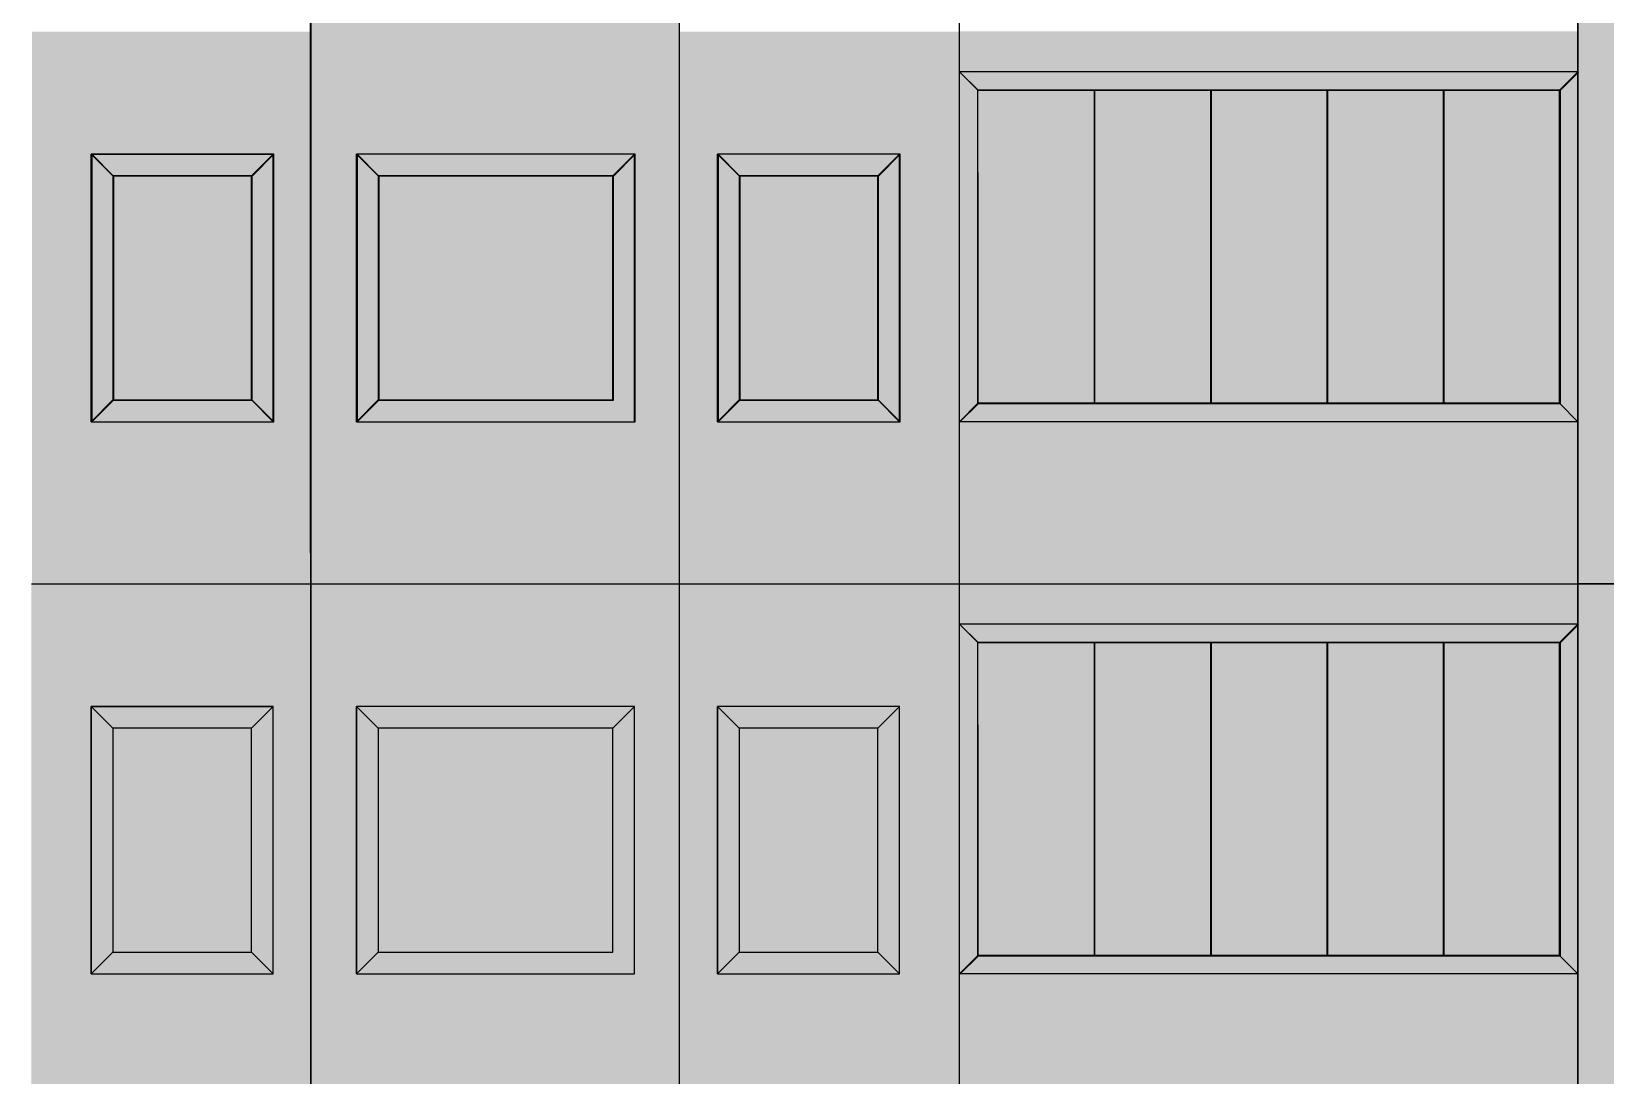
# Model space of a CAD drawing. Header units: millimetres. Extents: x -257254 to 390979, y -202328 to 355504.
# Drawn here: x 47715 to 56265, y 52424 to 58095 of the extents above; entities that cross this region are included whole.
import ezdxf

# ---------------------------------------------------------------- set-up
doc = ezdxf.new("R2010")
doc.units = ezdxf.units.MM
doc.layers.get('0').update_dxf_attribs({"lineweight": 25})
doc.layers.add('заливка', color=7, linetype='Continuous', lineweight=25)
doc.layers.add('разрез', color=40, linetype='Continuous')
doc.layers.add('фасадик', color=7, linetype='Continuous', lineweight=25, true_color=0x51362d)

# ---------------------------------------------------------------- blocks, each defined once
blk = doc.blocks.new('*U210')
for points in [[(0, 0), (988.7, 0), (988.7, 1453.5), (0, 1453.5)], [(118, 118), (870.7, 118), (870.7, 1335.5), (118, 1335.5)]]:
    blk.add_lwpolyline(points, close=True)
blk = doc.blocks.new('*U211')
for points in [[(0, 0), (1510.4, 0), (1510.4, 1453.5), (0, 1453.5)], [(118, 118), (1392.4, 118), (1392.4, 1335.5), (118, 1335.5)]]:
    blk.add_lwpolyline(points, close=True)

msp = doc.modelspace()

# ---------------------------------------------------------------- hatches: boundary and pattern name
h = msp.add_hatch(color=256)
h.dxf.hatch_style = 1
h.set_gradient(color1=(128, 128, 128), color2=(0, 255, 255), name='INVHEMISPHERICAL')
h.paths.add_polyline_path([(53487.01018, 57775.2328), (52855.01018, 57775.2328), (52855.01018, 56075.34196), (53487.01018, 56075.34196)])
h.paths.add_polyline_path([(54119.01018, 57775.2328), (53487.01018, 57775.2328), (53487.01018, 56075.34196), (54119.01018, 56075.34196)])
h.paths.add_polyline_path([(54751.01018, 57775.2328), (54119.01018, 57775.2328), (54119.01018, 56075.34196), (54751.01018, 56075.34196)])
h.paths.add_polyline_path([(55383.01018, 57775.2328), (54751.01018, 57775.2328), (54751.01018, 56075.34196), (55383.01018, 56075.34196)])
h.paths.add_polyline_path([(56015.01018, 57775.2328), (55383.01018, 57775.2328), (55383.01018, 56075.34196), (56015.01018, 56075.34196)])
h = msp.add_hatch(color=256)
h.dxf.hatch_style = 1
h.set_gradient(color1=(128, 128, 128), color2=(0, 255, 255), name='INVHEMISPHERICAL')
h.paths.add_polyline_path([(48910.25195, 57310.85472), (48157.57173, 57310.85472), (48157.57173, 56093.34196), (48910.25195, 56093.34196)])
h.paths.add_polyline_path([(50872.41495, 57310.85473), (49598.01024, 57310.85473), (49598.01024, 56093.34196), (50872.41495, 56093.34196)])
h.paths.add_polyline_path([(52312.34825, 57310.85472), (51559.66803, 57310.85472), (51559.66803, 56093.34196), (52312.34825, 56093.34196)])
h = msp.add_hatch(color=256)
h.dxf.hatch_style = 1
h.set_gradient(color1=(128, 128, 128), color2=(0, 255, 255), name='INVHEMISPHERICAL')
h.paths.add_polyline_path([(48913.81856, 57309.66683), (48161.13834, 57309.66683), (48161.13834, 56092.15406), (48913.81856, 56092.15406)])
h.paths.add_polyline_path([(50875.98156, 57309.66683), (49601.57685, 57309.66683), (49601.57685, 56092.15407), (50875.98156, 56092.15407)])
h.paths.add_polyline_path([(52315.91486, 57309.66683), (51563.23464, 57309.66683), (51563.23464, 56092.15406), (52315.91486, 56092.15406)])
h = msp.add_hatch(color=256)
h.dxf.hatch_style = 1
h.set_gradient(color1=(128, 128, 128), color2=(0, 255, 255), name='INVHEMISPHERICAL')
h.paths.add_polyline_path([(53487.01018, 54775.2328), (52855.01018, 54775.2328), (52855.01018, 53075.34196), (53487.01018, 53075.34196)])
h.paths.add_polyline_path([(54119.01018, 54775.2328), (53487.01018, 54775.2328), (53487.01018, 53075.34196), (54119.01018, 53075.34196)])
h.paths.add_polyline_path([(54751.01018, 54775.2328), (54119.01018, 54775.2328), (54119.01018, 53075.34196), (54751.01018, 53075.34196)])
h.paths.add_polyline_path([(55383.01018, 54775.2328), (54751.01018, 54775.2328), (54751.01018, 53075.34196), (55383.01018, 53075.34196)])
h.paths.add_polyline_path([(56015.01018, 54775.2328), (55383.01018, 54775.2328), (55383.01018, 53075.34196), (56015.01018, 53075.34196)])
h = msp.add_hatch(color=256)
h.dxf.hatch_style = 1
h.set_gradient(color1=(128, 128, 128), color2=(0, 255, 255), name='INVHEMISPHERICAL')
h.paths.add_polyline_path([(48910.25195, 54310.85472), (48157.57173, 54310.85472), (48157.57173, 53093.34196), (48910.25195, 53093.34196)])
h.paths.add_polyline_path([(50872.41495, 54310.85473), (49598.01024, 54310.85473), (49598.01024, 53093.34196), (50872.41495, 53093.34196)])
h.paths.add_polyline_path([(52312.34825, 54310.85472), (51559.66803, 54310.85472), (51559.66803, 53093.34196), (52312.34825, 53093.34196)])
h = msp.add_hatch(color=256)
h.dxf.hatch_style = 1
h.set_gradient(color1=(128, 128, 128), color2=(0, 255, 255), name='INVHEMISPHERICAL')
h.paths.add_polyline_path([(48910.25195, 54310.85472), (48157.57173, 54310.85472), (48157.57173, 53093.34196), (48910.25195, 53093.34196)])
h.paths.add_polyline_path([(50872.41495, 54310.85473), (49598.01024, 54310.85473), (49598.01024, 53093.34196), (50872.41495, 53093.34196)])
h.paths.add_polyline_path([(52312.34825, 54310.85472), (51559.66803, 54310.85472), (51559.66803, 53093.34196), (52312.34825, 53093.34196)])
at = {"layer": 'заливка', "true_color": 0xf7f0b5}
h = msp.add_hatch(color=254, dxfattribs=at)
h.dxf.hatch_style = 1
h.paths.add_polyline_path([(51235.01018, 64095.34196), (49235.01018, 64095.34196), (49235.01018, 61095.34196), (51235.01018, 61095.34196)])
h.paths.add_polyline_path([(49598.01024, 62093.34196), (49598.01024, 63310.85473), (49480.01024, 63428.85471), (49480.01024, 61975.34197)], flags=16)
h.paths.add_polyline_path([(51235.01018, 61095.34196), (49235.01018, 61095.34196), (49235.01018, 58095.34196), (51235.01018, 58095.34196)])
h.paths.add_polyline_path([(49598.01024, 59093.34196), (49598.01024, 60310.85473), (49480.01024, 60428.85471), (49480.01024, 58975.34197)], flags=16)
h.paths.add_polyline_path([(51235.01018, 58095.34196), (49235.01018, 58095.34196), (49235.01018, 55095.34196), (51235.01018, 55095.34196)])
h.paths.add_polyline_path([(50994.76057, 57428.85473), (50993.98156, 57428.07304), (50993.98156, 55974.15407), (49478.82234, 55974.15407), (49480.01023, 55975.34196), (49480.01023, 57431.23344), (49482.38895, 57428.85473)], flags=16)
h.paths.add_polyline_path([(50990.01013, 57428.85472), (50990.01013, 55975.34196), (50993.57674, 55974.15407), (50993.57674, 57427.66683)], flags=0)
h.paths.add_polyline_path([(50872.41495, 57310.85473), (50875.98156, 57314.43362), (50875.98156, 56092.15407), (49601.57685, 56092.15407), (49483.57685, 55974.15407), (49483.57685, 57425.28811), (49598.01024, 57310.85473)], flags=0)
h.paths.add_polyline_path([(50875.98156, 57309.66683), (50872.41495, 57309.66683), (50872.41495, 56093.34196), (50875.98156, 56092.15407)], flags=0)
h.paths.add_polyline_path([(49598.01024, 57310.85473), (49598.01024, 56093.34196), (49601.57685, 56092.15407), (49601.57685, 57309.66683)], flags=0)
h = msp.add_hatch(color=254, dxfattribs=at)
h.dxf.hatch_style = 1
h.paths.add_polyline_path([(62355.01018, 43095.34196), (56115.01018, 43095.34196), (56115.01018, 40095.34196), (62355.01018, 40095.34196)])
h.paths.add_polyline_path([(58282.92745, 41013.34196), (58282.92745, 42390.85472), (58244.92745, 42428.85472), (58244.92745, 40975.34196)], flags=0)
h.paths.add_polyline_path([(58244.92745, 42428.85472), (60355.46193, 42428.85472), (60355.46193, 40975.34196), (58244.92745, 40975.34196)], flags=16)
h.paths.add_polyline_path([(59475.46982, 41013.34196), (59482.92745, 41005.11766), (59482.92745, 41013.34196)], flags=16)
h.paths.add_polyline_path([(58362.92745, 42310.85472), (59402.92745, 42310.85472), (59509.92745, 42428.85472), (59535.69016, 42390.85472), (60317.46193, 42390.85472), (60317.46193, 41013.34196), (60355.46194, 40975.34196), (59509.92745, 40975.34196), (59509.92745, 42428.85472), (59402.92745, 42310.85472), (59402.92745, 41093.34196), (58362.92745, 41093.34196)], flags=16)
h.paths.add_polyline_path([(58362.92745, 42310.85472), (59402.92745, 42310.85472), (59402.92745, 41093.34196), (58362.92745, 41093.34196)], flags=0)
h.paths.add_polyline_path([(59509.92745, 40975.34196), (59535.69016, 41013.34196), (59509.92745, 41013.34196), (59509.92745, 42390.85472), (60317.46193, 42390.85472), (60317.46193, 41013.34196), (60355.46194, 40975.34196)], flags=16)
h.paths.add_polyline_path([(59589.92745, 42310.85472), (60237.46193, 42310.85472), (60237.46193, 41093.34196), (59589.92745, 41093.34196)], flags=0)
h.paths.add_polyline_path([(62355.01018, 46095.34196), (56115.01018, 46095.34196), (56115.01018, 43095.34196), (62355.01018, 43095.34196)])
h.paths.add_polyline_path([(60317.46193, 45390.85472), (60317.46193, 44013.34196), (60355.46193, 43975.34196), (60355.46193, 43975.34196), (60355.46193, 45428.85472)], flags=0)
h.paths.add_polyline_path([(58282.92745, 44013.34196), (58282.92745, 45390.85472), (58244.92745, 45428.85472), (58244.92745, 43975.34196)], flags=16)
h.paths.add_polyline_path([(59475.46982, 44013.34196), (59482.92745, 44005.11766), (59482.92745, 44013.34196)], flags=16)
h.paths.add_polyline_path([(59402.92745, 45310.85472), (59509.92745, 45428.85472), (59535.69016, 45390.85472), (60317.46193, 45390.85472), (60317.46193, 44013.34196), (60355.46194, 43975.34196), (58244.92746, 43975.34196), (58244.92746, 43975.34196), (59509.92745, 43975.34196), (59509.92745, 45428.85472), (59402.92745, 45310.85472), (59402.92745, 44093.34196), (59402.92745, 44093.34196), (58362.92745, 44093.34196), (58362.92745, 44093.34196), (58362.92745, 45310.85472)], flags=16)
h.paths.add_polyline_path([(58362.92745, 45310.85472), (59402.92745, 45310.85472), (59402.92745, 44093.34196), (58362.92745, 44093.34196)], flags=0)
h.paths.add_polyline_path([(59589.92745, 45310.85472), (60237.46193, 45310.85472), (60237.46193, 45310.85472), (60237.46193, 44093.34196), (60237.46193, 44093.34196), (59589.92745, 44093.34196), (59589.92745, 44093.34196)], flags=0)
h.paths.add_polyline_path([(59589.92745, 44093.34196), (59589.92745, 45310.85472), (60237.46193, 45310.85472), (60237.46193, 44093.34196)], flags=0)
h.paths.add_polyline_path([(62355.01018, 49095.34196), (56115.01018, 49095.34196), (56115.01018, 46095.34196), (62355.01018, 46095.34196)])
h.paths.add_polyline_path([(58282.92745, 47013.34196), (58282.92745, 48390.85472), (58244.92745, 48428.85472), (58244.92745, 46975.34196)], flags=0)
h.paths.add_polyline_path([(58244.92745, 48428.85472), (60355.46193, 48428.85472), (60355.46193, 46975.34196), (58244.92745, 46975.34196)], flags=16)
h.paths.add_polyline_path([(59475.46982, 47013.34196), (59482.92745, 47005.11766), (59482.92745, 47013.34196)], flags=16)
h.paths.add_polyline_path([(58362.92745, 48310.85472), (59402.92745, 48310.85472), (59509.92745, 48428.85472), (59535.69016, 48390.85472), (60317.46193, 48390.85472), (60317.46193, 47013.34196), (60355.46194, 46975.34196), (59509.92745, 46975.34196), (59509.92745, 48428.85472), (59402.92745, 48310.85472), (59402.92745, 47093.34196), (58362.92745, 47093.34196)], flags=16)
h.paths.add_polyline_path([(58362.92745, 48310.85472), (59402.92745, 48310.85472), (59402.92745, 47093.34196), (58362.92745, 47093.34196)], flags=0)
h.paths.add_polyline_path([(59509.92745, 46975.34196), (59535.69016, 47013.34196), (59509.92745, 47013.34196), (59509.92745, 48390.85472), (60317.46193, 48390.85472), (60317.46193, 47013.34196), (60355.46194, 46975.34196)], flags=0)
h.paths.add_polyline_path([(59589.92745, 48310.85472), (60237.46193, 48310.85472), (60237.46193, 47093.34196), (59589.92745, 47093.34196)], flags=0)
h.paths.add_polyline_path([(62355.01018, 52095.34196), (56115.01018, 52095.34196), (56115.01018, 49095.34196), (62355.01018, 49095.34196)])
h.paths.add_polyline_path([(58282.92745, 50013.34196), (58282.92745, 51390.85472), (58244.92745, 51428.85472), (58244.92745, 49975.34196)], flags=0)
h.paths.add_polyline_path([(58244.92745, 51428.85472), (60355.46193, 51428.85472), (60355.46193, 49975.34196), (58244.92745, 49975.34196)], flags=16)
h.paths.add_polyline_path([(59475.46982, 50013.34196), (59482.92745, 50005.11766), (59482.92745, 50013.34196)], flags=16)
h.paths.add_polyline_path([(59509.92745, 49975.34196), (59509.92745, 51428.85472), (59402.92745, 51310.85472), (59402.92745, 50093.34196), (58362.92745, 50093.34196), (58362.92745, 51310.85472), (59402.92745, 51310.85472), (59509.92745, 51428.85472), (59535.69016, 51390.85472), (60317.46193, 51390.85472), (60317.46193, 50013.34196), (60355.46194, 49975.34196)], flags=16)
h.paths.add_polyline_path([(59509.92745, 49975.34196), (59535.69016, 50013.34196), (59509.92745, 50013.34196), (59509.92745, 51390.85472), (60317.46193, 51390.85472), (60317.46193, 50013.34196), (60355.46194, 49975.34196)], flags=0)
h.paths.add_polyline_path([(58362.92745, 51310.85472), (59402.92745, 51310.85472), (59402.92745, 50093.34196), (58362.92745, 50093.34196)], flags=0)
h.paths.add_polyline_path([(59589.92745, 50093.34196), (59589.92745, 51310.85472), (60237.46193, 51310.85472), (60237.46193, 50093.34196)], flags=0)
h.paths.add_polyline_path([(62355.01018, 55095.34196), (56115.01018, 55095.34196), (56115.01018, 52095.34196), (62355.01018, 52095.34196)])
h.paths.add_polyline_path([(58282.92745, 53013.34196), (58282.92745, 54390.85472), (59475.46982, 54390.85472), (59509.92745, 54428.85472), (58244.92745, 54428.85472), (58244.92745, 52975.34196)], flags=16)
h.paths.add_polyline_path([(58244.92745, 54428.85472), (60355.46193, 54428.85472), (60355.46193, 52975.34196), (58244.92745, 52975.34196)], flags=16)
h.paths.add_polyline_path([(59475.46982, 53013.34196), (59482.92745, 53005.11766), (59482.92745, 53013.34196)], flags=16)
h.paths.add_polyline_path([(58362.92745, 54310.85472), (59402.92745, 54310.85472), (59402.92745, 53093.34196), (58362.92745, 53093.34196)], flags=16)
h.paths.add_polyline_path([(59509.92745, 52975.34196), (59509.92745, 54428.85472), (59535.69016, 54390.85472), (60317.46193, 54390.85472), (60317.46193, 53013.34196), (60355.46194, 52975.34196)], flags=16)
h.paths.add_polyline_path([(59509.92745, 52975.34196), (59535.69016, 53013.34196), (59509.92745, 53013.34196), (59509.92745, 54390.85472), (60317.46193, 54390.85472), (60317.46193, 53013.34196), (60355.46194, 52975.34196)], flags=0)
h.paths.add_polyline_path([(59589.92745, 54310.85472), (60237.46193, 54310.85472), (60237.46193, 53093.34196), (59589.92745, 53093.34196)], flags=0)
h.paths.add_polyline_path([(62355.01018, 58095.34196), (56115.01018, 58095.34196), (56115.01018, 55095.34196), (62355.01018, 55095.34196)])
h.paths.add_polyline_path([(58244.92745, 57428.85472), (60355.46193, 57428.85472), (60355.46193, 55975.34196), (58244.92745, 55975.34196)], flags=16)
h.paths.add_polyline_path([(58282.92745, 57390.85472), (59482.92745, 57390.85472), (60317.46193, 57390.85472), (60317.46193, 56013.34196), (59509.92745, 56013.34196), (58282.92745, 56013.34196)], flags=0)
h.paths.add_polyline_path([(58362.92745, 57310.85472), (59402.92745, 57310.85472), (59402.92745, 56093.34196), (58362.92745, 56093.34196)], flags=0)
h.paths.add_polyline_path([(59589.92745, 57310.85472), (60237.46193, 57310.85472), (60237.46193, 56093.34196), (59589.92745, 56093.34196)], flags=0)
h.paths.add_polyline_path([(62355.01018, 61095.34196), (56115.01018, 61095.34196), (56115.01018, 58095.34196), (62355.01018, 58095.34196)])
h.paths.add_polyline_path([(58244.92745, 60428.85472), (60355.46193, 60428.85472), (60355.46193, 58975.34196), (58244.92745, 58975.34196)], flags=16)
h.paths.add_polyline_path([(58282.92745, 60390.85472), (59482.92745, 60390.85472), (60317.46193, 60390.85472), (60317.46193, 59013.34196), (59509.92745, 59013.34196), (58282.92745, 59013.34196)], flags=0)
h.paths.add_polyline_path([(58362.92745, 60310.85472), (59402.92745, 60310.85472), (59402.92745, 59093.34196), (58362.92745, 59093.34196)], flags=0)
h.paths.add_polyline_path([(59589.92745, 60310.85472), (60237.46193, 60310.85472), (60237.46193, 59093.34196), (59589.92745, 59093.34196)], flags=0)
h.paths.add_polyline_path([(62355.01018, 64095.34196), (56115.01018, 64095.34196), (56115.01018, 61095.34196), (62355.01018, 61095.34196)])
h.paths.add_polyline_path([(58244.92745, 63428.85472), (60355.46193, 63428.85472), (60355.46193, 61975.34196), (58244.92745, 61975.34196)], flags=16)
h.paths.add_polyline_path([(58282.92745, 63390.85472), (59482.92745, 63390.85472), (60317.46193, 63390.85472), (60317.46193, 62013.34196), (59509.92745, 62013.34196), (58282.92745, 62013.34196)], flags=0)
h.paths.add_polyline_path([(58362.92745, 63310.85472), (59402.92745, 63310.85472), (59402.92745, 62093.34196), (58362.92745, 62093.34196)], flags=0)
h.paths.add_polyline_path([(59589.92745, 63310.85472), (60237.46193, 63310.85472), (60237.46193, 62093.34196), (59589.92745, 62093.34196)], flags=0)
at = {"layer": 'заливка', "transparency": 33554687}
h = msp.add_hatch(color=256, dxfattribs=at)
h.dxf.hatch_style = 1
h.set_gradient(color1=(82, 71, 46), color2=(247, 240, 181), name='CYLINDER')
h.paths.add_polyline_path([(49238.5768, 55094.15407), (49238.5768, 58094.15407), (47718.57679, 58094.15407), (47718.57679, 55094.15407)])
h.paths.add_polyline_path([(48913.81856, 57309.66683), (49031.81856, 57427.66683), (48913.81856, 57427.66683), (48913.81856, 56092.15406), (49031.81856, 55974.25438), (49031.81856, 56092.15406), (48161.13834, 56092.15406), (48043.13834, 55974.15406), (48161.13834, 55974.15406), (48161.13834, 57309.66683), (48043.13834, 57427.66682), (48043.13834, 57309.66683)], flags=0)
h.paths.add_polyline_path([(48043.13834, 55974.15406), (48043.13834, 57427.66683), (49031.81856, 57427.66683), (49031.81856, 55974.15406)], flags=16)
h.paths.add_polyline_path([(51238.57679, 58094.15407), (51238.57679, 55094.15407), (52758.57679, 55094.15407), (52758.57679, 58094.15407)])
h.paths.add_polyline_path([(52315.91486, 57309.66683), (52433.91486, 57427.66683), (52315.91486, 57427.66683), (52315.91486, 56092.15406), (52433.91486, 55974.25438), (52433.91486, 56092.15406), (51563.23464, 56092.15406), (51445.23464, 55974.15406), (51563.23464, 55974.15406), (51563.23464, 57309.66683), (51445.23464, 57427.66682), (51445.23464, 57309.66683)], flags=0)
h.paths.add_polyline_path([(51445.23464, 55974.15406), (51445.23464, 57427.66683), (52433.91486, 57427.66683), (52433.91486, 55974.15406)], flags=16)
at = {"layer": 'заливка', "true_color": 0x52472e}
h = msp.add_hatch(color=49, dxfattribs=at)
h.dxf.hatch_style = 1
h.set_gradient(color2=(111, 96, 62), name='CYLINDER')
h.paths.add_polyline_path([(56115.01018, 58095.34196), (52755.01018, 58095.34196), (52755.01018, 57847.73095), (56115.01018, 57847.73095)])
at = {"layer": 'заливка'}
h = msp.add_hatch(color=256, dxfattribs=at)
h.dxf.hatch_style = 1
h.set_gradient(color2=(111, 96, 62), name='CYLINDER')
h.paths.add_polyline_path([(56115.01018, 55095.34196), (56115.01018, 55975.34196), (52755.01018, 55975.34196), (52755.01018, 55095.34196)])
at = {"layer": 'заливка', "transparency": 33554687}
h = msp.add_hatch(color=256, dxfattribs=at)
h.dxf.hatch_style = 1
h.set_gradient(color1=(82, 71, 46), color2=(247, 240, 181), name='CYLINDER')
h.paths.add_polyline_path([(49235.01018, 52095.34196), (49235.01018, 55095.34196), (47715.01018, 55095.34196), (47715.01018, 52095.34196)])
h.paths.add_polyline_path([(48910.25195, 54310.85472), (49028.25195, 54428.85472), (48910.25195, 54428.85472), (48910.25195, 53093.34196), (49028.25195, 52975.44227), (49028.25195, 53093.34196), (48157.57173, 53093.34196), (48039.57173, 52975.34196), (48157.57173, 52975.34196), (48157.57173, 54310.85472), (48039.57173, 54428.85471), (48039.57173, 54310.85472)], flags=0)
h.paths.add_polyline_path([(48039.57173, 52975.34196), (48039.57173, 54428.85472), (49028.25195, 54428.85472), (49028.25195, 52975.34196)], flags=16)
h.paths.add_polyline_path([(51235.01018, 55095.34196), (51235.01018, 52095.34196), (52755.01018, 52095.34196), (52755.01018, 55095.34196)])
h.paths.add_polyline_path([(52312.34825, 54310.85472), (52430.34825, 54428.85472), (52312.34825, 54428.85472), (52312.34825, 53093.34196), (52430.34825, 52975.44227), (52430.34825, 53093.34196), (51559.66803, 53093.34196), (51441.66803, 52975.34196), (51559.66803, 52975.34196), (51559.66803, 54310.85472), (51441.66803, 54428.85471), (51441.66803, 54310.85472)], flags=0)
h.paths.add_polyline_path([(51441.66803, 52975.34196), (51441.66803, 54428.85472), (52430.34825, 54428.85472), (52430.34825, 52975.34196)], flags=16)
at = {"layer": 'заливка', "true_color": 0xf7f0b5}
h = msp.add_hatch(color=254, dxfattribs=at)
h.dxf.hatch_style = 1
h.paths.add_polyline_path([(51235.01018, 55095.34196), (49235.01018, 55095.34196), (49235.01018, 52095.34196), (51235.01018, 52095.34196)])
h.paths.add_polyline_path([(49598.01024, 53093.34196), (49598.01024, 54310.85473), (49480.01024, 54428.85471), (49480.01024, 52975.34197)], flags=16)
h.paths.add_polyline_path([(51235.01018, 52095.34196), (49235.01018, 52095.34196), (49235.01018, 49095.34196), (51235.01018, 49095.34196)])
h.paths.add_polyline_path([(49598.01024, 50093.34196), (49598.01024, 51310.85473), (49480.01024, 51428.85471), (49480.01024, 49975.34197)], flags=16)
h.paths.add_polyline_path([(51235.01018, 49095.34196), (49235.01018, 49095.34196), (49235.01018, 46095.34196), (51235.01018, 46095.34196)])
h.paths.add_polyline_path([(49598.01024, 47093.34196), (49598.01024, 48310.85473), (49480.01024, 48428.85471), (49480.01024, 46975.34197)], flags=16)
h.paths.add_polyline_path([(51235.01018, 46095.34196), (49235.01018, 46095.34196), (49235.01018, 43095.34196), (51235.01018, 43095.34196)])
h.paths.add_polyline_path([(49598.01024, 44093.34196), (49598.01024, 45310.85473), (49480.01024, 45428.85471), (49480.01024, 43975.34197)], flags=16)
at = {"layer": 'заливка', "true_color": 0x52472e}
h = msp.add_hatch(color=49, dxfattribs=at)
h.dxf.hatch_style = 1
h.set_gradient(color2=(111, 96, 62), name='CYLINDER')
h.paths.add_polyline_path([(56115.01018, 55095.34196), (52755.01018, 55095.34196), (52755.01018, 54847.73095), (56115.01018, 54847.73095)])
at = {"layer": 'заливка'}
h = msp.add_hatch(color=256, dxfattribs=at)
h.dxf.hatch_style = 1
h.set_gradient(color2=(111, 96, 62), name='CYLINDER')
h.paths.add_polyline_path([(56115.01018, 52095.34196), (56115.01018, 52975.34196), (52755.01018, 52975.34196), (52755.01018, 52095.34196)])
at = {"layer": 'фасадик', "true_color": 0xcda56a}
h = msp.add_hatch(color=33, dxfattribs=at)
h.dxf.hatch_style = 1
h.paths.add_polyline_path([(56118.57679, 57874.04491), (52758.57679, 57874.04491), (52858.57679, 57774.04491), (56018.57679, 57774.04491)])
h.paths.add_polyline_path([(52858.57679, 57774.04491), (52758.57679, 57874.04491), (52758.57679, 55974.15407), (52858.57679, 56074.15407), (52858.57679, 57327.66683)])
h.paths.add_polyline_path([(56018.57679, 56074.15407), (52858.57679, 56074.15407), (52758.57679, 55974.15407), (56118.57679, 55974.15407)])
h.paths.add_polyline_path([(56118.57679, 57427.66683), (56118.57679, 57874.04491), (56018.57679, 57774.04491), (56018.57679, 56074.15407), (56118.57679, 55974.15407)])
at = {"layer": 'фасадик'}
h = msp.add_hatch(color=256, dxfattribs=at)
h.dxf.hatch_style = 1
h.paths.add_polyline_path([(49028.25195, 57428.85472), (48039.57173, 57428.85472), (48039.57173, 55975.34196), (49028.25195, 55975.34196)])
h.paths.add_polyline_path([(48157.57173, 57310.85472), (48910.25195, 57310.85472), (48910.25195, 56093.34196), (48157.57173, 56093.34196)], flags=16)
h.paths.add_polyline_path([(50990.01013, 57428.85473), (49480.01024, 57428.85473), (49480.01024, 55975.34196), (50990.01013, 55975.34196)])
h.paths.add_polyline_path([(49598.01024, 57310.85473), (50872.41495, 57310.85473), (50872.41495, 56093.34196), (49598.01024, 56093.34196)], flags=16)
h.paths.add_polyline_path([(52430.34825, 57428.85472), (51441.66803, 57428.85472), (51441.66803, 55975.34196), (52430.34825, 55975.34196)])
h.paths.add_polyline_path([(51559.66803, 57310.85472), (52312.34825, 57310.85472), (52312.34825, 56093.34196), (51559.66803, 56093.34196)], flags=16)
h = msp.add_hatch(color=256, dxfattribs=at)
h.dxf.hatch_style = 1
h.paths.add_polyline_path([(49028.25195, 57428.85471), (48039.57173, 57428.85471), (48039.57173, 55975.34195), (49028.25195, 55975.34195)])
h.paths.add_polyline_path([(48157.57173, 57310.85471), (48910.25195, 57310.85471), (48910.25195, 56093.34195), (48157.57173, 56093.34195)], flags=16)
h.paths.add_polyline_path([(50990.01013, 57428.85472), (49480.01024, 57428.85472), (49480.01024, 55975.34195), (50990.01013, 55975.34195)])
h.paths.add_polyline_path([(49598.01024, 57310.85472), (50872.41495, 57310.85472), (50872.41495, 56093.34195), (49598.01024, 56093.34195)], flags=16)
h.paths.add_polyline_path([(52430.34825, 57428.85471), (51441.66803, 57428.85471), (51441.66803, 55975.34195), (52430.34825, 55975.34195)])
h.paths.add_polyline_path([(51559.66803, 57310.85471), (52312.34825, 57310.85471), (52312.34825, 56093.34195), (51559.66803, 56093.34195)], flags=16)
h = msp.add_hatch(color=256, dxfattribs=at)
h.dxf.hatch_style = 1
h.paths.add_polyline_path([(49031.81856, 57427.66682), (48043.13834, 57427.66682), (48043.13834, 55974.15406), (49031.81856, 55974.15406)])
h.paths.add_polyline_path([(48161.13834, 57309.66682), (48913.81856, 57309.66682), (48913.81856, 56092.15406), (48161.13834, 56092.15406)], flags=16)
h.paths.add_polyline_path([(50993.57674, 57427.66682), (49483.57685, 57427.66682), (49483.57685, 55974.15406), (50993.57674, 55974.15406)])
h.paths.add_polyline_path([(49601.57685, 57309.66682), (50875.98156, 57309.66682), (50875.98156, 56092.15406), (49601.57685, 56092.15406)], flags=16)
h.paths.add_polyline_path([(52433.91486, 57427.66682), (51445.23464, 57427.66682), (51445.23464, 55974.15406), (52433.91486, 55974.15406)])
h.paths.add_polyline_path([(51563.23464, 57309.66682), (52315.91486, 57309.66682), (52315.91486, 56092.15406), (51563.23464, 56092.15406)], flags=16)
h = msp.add_hatch(color=256, dxfattribs=at)
h.dxf.hatch_style = 1
h.paths.add_polyline_path([(49031.81856, 57427.66682), (48043.13834, 57427.66682), (48043.13834, 55974.15406), (49031.81856, 55974.15406)])
h.paths.add_polyline_path([(48161.13834, 57309.66682), (48913.81856, 57309.66682), (48913.81856, 56092.15406), (48161.13834, 56092.15406)], flags=16)
h.paths.add_polyline_path([(50993.57674, 57427.66682), (49483.57685, 57427.66682), (49483.57685, 55974.15406), (50993.57674, 55974.15406)])
h.paths.add_polyline_path([(49601.57685, 57309.66682), (50875.98156, 57309.66682), (50875.98156, 56092.15406), (49601.57685, 56092.15406)], flags=16)
h.paths.add_polyline_path([(52433.91486, 57427.66682), (51445.23464, 57427.66682), (51445.23464, 55974.15406), (52433.91486, 55974.15406)])
h.paths.add_polyline_path([(51563.23464, 57309.66682), (52315.91486, 57309.66682), (52315.91486, 56092.15406), (51563.23464, 56092.15406)], flags=16)
at = {"layer": 'фасадик', "true_color": 0xcda56a}
h = msp.add_hatch(color=33, dxfattribs=at)
h.dxf.hatch_style = 1
h.paths.add_polyline_path([(56118.57679, 54874.04491), (52758.57679, 54874.04491), (52858.57679, 54774.04491), (56018.57679, 54774.04491)])
h.paths.add_polyline_path([(52858.57679, 54774.04491), (52758.57679, 54874.04491), (52758.57679, 52974.15407), (52858.57679, 53074.15407), (52858.57679, 54327.66683)])
h.paths.add_polyline_path([(56018.57679, 53074.15407), (52858.57679, 53074.15407), (52758.57679, 52974.15407), (56118.57679, 52974.15407)])
h.paths.add_polyline_path([(56118.57679, 54427.66683), (56118.57679, 54874.04491), (56018.57679, 54774.04491), (56018.57679, 53074.15407), (56118.57679, 52974.15407)])
at = {"layer": 'фасадик'}
h = msp.add_hatch(color=256, dxfattribs=at)
h.dxf.hatch_style = 1
h.paths.add_polyline_path([(49028.15155, 54428.85471), (48039.47133, 54428.85471), (48039.47133, 52975.34195), (49028.15155, 52975.34195)])
h.paths.add_polyline_path([(48157.47133, 54310.85471), (48910.15155, 54310.85471), (48910.15155, 53093.34195), (48157.47133, 53093.34195)], flags=16)
h.paths.add_polyline_path([(50989.90973, 54428.85472), (49479.90985, 54428.85472), (49479.90985, 52975.34195), (50989.90973, 52975.34195)])
h.paths.add_polyline_path([(49597.90985, 54310.85472), (50872.31455, 54310.85472), (50872.31455, 53093.34195), (49597.90985, 53093.34195)], flags=16)
h.paths.add_polyline_path([(52430.24785, 54428.85471), (51441.56763, 54428.85471), (51441.56763, 52975.34195), (52430.24785, 52975.34195)])
h.paths.add_polyline_path([(51559.56763, 54310.85471), (52312.24785, 54310.85471), (52312.24785, 53093.34195), (51559.56763, 53093.34195)], flags=16)
h = msp.add_hatch(color=256, dxfattribs=at)
h.dxf.hatch_style = 1
h.paths.add_polyline_path([(49028.25195, 54428.85471), (48039.57173, 54428.85471), (48039.57173, 52975.34195), (49028.25195, 52975.34195)])
h.paths.add_polyline_path([(48157.57173, 54310.85471), (48910.25195, 54310.85471), (48910.25195, 53093.34195), (48157.57173, 53093.34195)], flags=16)
h.paths.add_polyline_path([(50990.01013, 54428.85472), (49480.01024, 54428.85472), (49480.01024, 52975.34195), (50990.01013, 52975.34195)])
h.paths.add_polyline_path([(49598.01024, 54310.85472), (50872.41495, 54310.85472), (50872.41495, 53093.34195), (49598.01024, 53093.34195)], flags=16)
h.paths.add_polyline_path([(52430.34825, 54428.85471), (51441.66803, 54428.85471), (51441.66803, 52975.34195), (52430.34825, 52975.34195)])
h.paths.add_polyline_path([(51559.66803, 54310.85471), (52312.34825, 54310.85471), (52312.34825, 53093.34195), (51559.66803, 53093.34195)], flags=16)
h = msp.add_hatch(color=256, dxfattribs=at)
h.dxf.hatch_style = 1
h.paths.add_polyline_path([(49028.25195, 54428.85471), (48039.57173, 54428.85471), (48039.57173, 52975.34195), (49028.25195, 52975.34195)])
h.paths.add_polyline_path([(48157.57173, 54310.85471), (48910.25195, 54310.85471), (48910.25195, 53093.34195), (48157.57173, 53093.34195)], flags=16)
h.paths.add_polyline_path([(50990.01013, 54428.85472), (49480.01024, 54428.85472), (49480.01024, 52975.34195), (50990.01013, 52975.34195)])
h.paths.add_polyline_path([(49598.01024, 54310.85472), (50872.41495, 54310.85472), (50872.41495, 53093.34195), (49598.01024, 53093.34195)], flags=16)
h.paths.add_polyline_path([(52430.34825, 54428.85471), (51441.66803, 54428.85471), (51441.66803, 52975.34195), (52430.34825, 52975.34195)])
h.paths.add_polyline_path([(51559.66803, 54310.85471), (52312.34825, 54310.85471), (52312.34825, 53093.34195), (51559.66803, 53093.34195)], flags=16)
h = msp.add_hatch(color=256, dxfattribs=at)
h.dxf.hatch_style = 1
h.paths.add_polyline_path([(49028.25195, 54428.85471), (48039.57173, 54428.85471), (48039.57173, 52975.34195), (49028.25195, 52975.34195)])
h.paths.add_polyline_path([(48157.57173, 54310.85471), (48910.25195, 54310.85471), (48910.25195, 53093.34195), (48157.57173, 53093.34195)], flags=16)
h.paths.add_polyline_path([(50990.01013, 54428.85472), (49480.01024, 54428.85472), (49480.01024, 52975.34195), (50990.01013, 52975.34195)])
h.paths.add_polyline_path([(49598.01024, 54310.85472), (50872.41495, 54310.85472), (50872.41495, 53093.34195), (49598.01024, 53093.34195)], flags=16)
h.paths.add_polyline_path([(52430.34825, 54428.85471), (51441.66803, 54428.85471), (51441.66803, 52975.34195), (52430.34825, 52975.34195)])
h.paths.add_polyline_path([(51559.66803, 54310.85471), (52312.34825, 54310.85471), (52312.34825, 53093.34195), (51559.66803, 53093.34195)], flags=16)

# ---------------------------------------------------------------- linework, layer by layer
at = {"layer": 'разрез'}
for p, q in [((56015.01018, 57775.2328), (56115.01018, 57875.2328)), ((52855.01018, 56075.34196), (52755.01018, 55975.34196)), ((56015.01018, 56075.34196), (56115.01018, 55975.34196)), ((56015.01018, 54775.2328), (56115.01018, 54875.2328)), ((52855.01018, 53075.34196), (52755.01018, 52975.34196)), ((56015.01018, 53075.34196), (56115.01018, 52975.34196))]:
    msp.add_line(p, q, dxfattribs=at)
at = {"layer": 'фасадик'}
for p, q in [((49235.01018, 35975.34196), (49229.46357, 67202.93321)), ((51235.01018, 35975.34196), (51235.01018, 67202.93321)), ((52755.01018, 35975.34196), (52755.01018, 67202.93321)), ((56115.01018, 35975.34196), (56115.01018, 67202.93321)), ((56115.01018, 67202.93321), (56115.01018, 35975.34196)), ((49235.01018, 35975.34196), (49235.01018, 64095.34196)), ((51235.01018, 35975.34196), (51235.01018, 64095.34196)), ((56115.01018, 57875.2328), (52755.01018, 57875.2328)), ((52858.57679, 57774.04491), (52758.57679, 57874.04491)), ((56018.57679, 57774.04491), (56118.57679, 57874.04491)), ((56015.01018, 57775.2328), (52855.01018, 57775.2328)), ((52855.01018, 56075.34196), (52855.01018, 57775.2328)), ((52855.01018, 56075.34196), (52855.01018, 57775.2328)), ((53487.01018, 57775.2328), (53487.01018, 56075.34196)), ((53490.57679, 56074.15407), (53490.57679, 57774.04491)), ((54119.01018, 57775.2328), (54119.01018, 56075.34196)), ((54122.57679, 57774.04491), (54122.57679, 56074.15407)), ((54751.01018, 57775.2328), (54751.01018, 56075.34196)), ((54754.57679, 57774.04491), (54754.57679, 56074.15407)), ((55383.01018, 57775.2328), (55383.01018, 56075.34196)), ((55386.57679, 57774.04491), (55386.57679, 56074.15407)), ((56015.01018, 56075.34196), (56015.01018, 57775.2328)), ((56018.57679, 57774.04491), (56018.57679, 56074.15407)), ((48039.57172, 55975.34196), (48039.57172, 57428.85472)), ((48039.57172, 57428.85472), (48157.57173, 57310.85472)), ((48039.57173, 55975.34196), (48039.57172, 57428.85472)), ((48039.57172, 57428.85472), (49028.25195, 57428.75441)), ((48043.13833, 55974.15407), (48043.13833, 57427.66683)), ((48043.13833, 57427.66683), (48161.13834, 57309.66683)), ((48043.13834, 55974.15406), (48043.13833, 57427.66683)), ((48043.13833, 57427.66683), (49031.81856, 57427.56652)), ((48910.25195, 57310.85472), (49028.35234, 57428.85472)), ((48913.81856, 57309.66683), (49031.91896, 57427.66683)), ((49028.35234, 55975.34196), (49028.35234, 57428.85472)), ((49031.91896, 55974.15407), (49031.91896, 57427.66683)), ((49480.01023, 55975.34196), (49480.01023, 57428.85472)), ((49480.01023, 57428.85472), (49598.01024, 57310.85473)), ((49483.57685, 55974.15407), (49483.57685, 57427.66683)), ((49483.57685, 57427.66683), (49601.57685, 57309.66683)), ((50872.41495, 57310.85473), (50990.01013, 57428.85472)), ((50875.98156, 57309.66683), (50993.57674, 57427.66683)), ((50990.01013, 55975.34196), (50990.01013, 57428.85472)), ((50993.57674, 55974.15407), (50993.57674, 57427.66683)), ((51441.66802, 55975.34196), (51441.66802, 57428.85472)), ((51441.66802, 55975.34196), (51441.66802, 57428.85472)), ((51441.66803, 57428.85472), (51559.66803, 57310.85472)), ((51445.23463, 55974.15407), (51445.23463, 57427.66683)), ((51445.23463, 55974.15407), (51445.23463, 57427.66683)), ((51445.23464, 57427.66683), (51563.23464, 57309.66683)), ((52312.34825, 57310.85472), (52430.34825, 57428.85472)), ((52315.91486, 57309.66683), (52433.91486, 57427.66683)), ((52430.44864, 55975.34196), (52430.44864, 57428.85472)), ((52430.44864, 55975.34196), (52430.44864, 57428.85472)), ((52434.01526, 55974.15407), (52434.01526, 57427.66683)), ((52434.01526, 55974.15407), (52434.01526, 57427.66683)), ((50872.41495, 57310.85473), (49598.01024, 57310.85473)), ((49598.01024, 57310.85473), (49598.01024, 56093.34196)), ((50875.98156, 57309.66683), (49601.57685, 57309.66683)), ((49601.57685, 57309.66683), (49601.57685, 56092.15407)), ((50872.41495, 56093.34196), (50872.41495, 57310.85473)), ((50875.98156, 56092.15407), (50875.98156, 57309.66683)), ((52855.01018, 57328.85472), (52855.01018, 56075.34196)), ((48157.57173, 56093.34196), (48039.57173, 55975.34196)), ((48161.13834, 56092.15406), (48043.13834, 55974.15406)), ((49028.25195, 55975.34196), (48910.25195, 56093.34196)), ((49031.81856, 55974.15406), (48913.81856, 56092.15406)), ((49480.01023, 55975.34196), (49598.01024, 56093.34196)), ((49483.57685, 55974.15407), (49601.57685, 56092.15407)), ((51441.66803, 55975.34196), (51559.66803, 56093.34196)), ((51445.23464, 55974.15406), (51563.23464, 56092.15406)), ((52312.34825, 56093.34196), (52430.44864, 55975.34196)), ((52315.91486, 56092.15406), (52434.01526, 55974.15407)), ((52858.57679, 56074.15407), (52758.57679, 55974.15407)), ((56015.01018, 56075.34196), (52855.01018, 56075.34196)), ((52858.57679, 56074.15407), (56018.57679, 56074.15407)), ((56015.01018, 56075.34196), (56115.01018, 55975.34196)), ((56115.01018, 55975.34196), (52755.01018, 55975.34196)), ((56115.01018, 55975.34196), (52755.01018, 55975.34196)), ((47715.01018, 55095.34196), (62355.01018, 55095.34196)), ((47715.01018, 55095.34196), (52755.01018, 55095.34196)), ((47715.01018, 55095.34196), (52755.01018, 55095.34196)), ((56115.01018, 55095.34196), (62355.01018, 55095.34196)), ((62355.01018, 55095.34196), (56115.01018, 55095.34196)), ((56115.01018, 54875.2328), (52755.01018, 54875.2328)), ((52858.57679, 54774.04491), (52758.57679, 54874.04491)), ((56018.57679, 54774.04491), (56118.57679, 54874.04491)), ((56015.01018, 54775.2328), (52855.01018, 54775.2328)), ((52855.01018, 53075.34196), (52855.01018, 54775.2328)), ((52855.01018, 53075.34196), (52855.01018, 54775.2328)), ((53487.01018, 54775.2328), (53487.01018, 53075.34196)), ((53490.57679, 53074.15407), (53490.57679, 54774.04491)), ((54119.01018, 54775.2328), (54119.01018, 53075.34196)), ((54122.57679, 54774.04491), (54122.57679, 53074.15407)), ((54751.01018, 54775.2328), (54751.01018, 53075.34196)), ((54754.57679, 54774.04491), (54754.57679, 53074.15407)), ((55383.01018, 54775.2328), (55383.01018, 53075.34196)), ((55386.57679, 54774.04491), (55386.57679, 53074.15407)), ((56015.01018, 53075.34196), (56015.01018, 54775.2328)), ((56018.57679, 54774.04491), (56018.57679, 53074.15407)), ((48039.57172, 52975.34196), (48039.57172, 54428.85472)), ((48039.57172, 54428.85472), (48157.57173, 54310.85472)), ((48039.57173, 52975.34196), (48039.57172, 54428.85472)), ((48039.57172, 54428.85472), (49028.25195, 54428.75441)), ((48039.57172, 52975.34196), (48039.57172, 54428.85472)), ((48039.57172, 54428.85472), (48157.57173, 54310.85472)), ((48039.57173, 52975.34196), (48039.57172, 54428.85472)), ((48039.57172, 54428.85472), (49028.25195, 54428.75441)), ((48910.25195, 54310.85472), (49028.35234, 54428.85472)), ((48910.25195, 54310.85472), (49028.35234, 54428.85472)), ((49028.35234, 52975.34196), (49028.35234, 54428.85472)), ((49028.35234, 52975.34196), (49028.35234, 54428.85472)), ((49480.01023, 52975.34196), (49480.01023, 54428.85472)), ((49480.01023, 54428.85472), (49598.01024, 54310.85473)), ((49480.01023, 52975.34196), (49480.01023, 54428.85472)), ((49480.01023, 54428.85472), (49598.01024, 54310.85473)), ((50872.41495, 54310.85473), (50990.01013, 54428.85472)), ((50872.41495, 54310.85473), (50990.01013, 54428.85472)), ((50990.01013, 52975.34196), (50990.01013, 54428.85472)), ((50990.01013, 52975.34196), (50990.01013, 54428.85472)), ((51441.66802, 52975.34196), (51441.66802, 54428.85472)), ((51441.66802, 52975.34196), (51441.66802, 54428.85472)), ((51441.66802, 52975.34196), (51441.66802, 54428.85472)), ((51441.66802, 52975.34196), (51441.66802, 54428.85472)), ((51441.66803, 54428.85472), (51559.66803, 54310.85472)), ((51441.66803, 54428.85472), (51559.66803, 54310.85472)), ((52312.34825, 54310.85472), (52430.34825, 54428.85472)), ((52312.34825, 54310.85472), (52430.34825, 54428.85472)), ((52430.44864, 52975.34196), (52430.44864, 54428.85472)), ((52430.44864, 52975.34196), (52430.44864, 54428.85472)), ((52430.44864, 52975.34196), (52430.44864, 54428.85472)), ((52430.44864, 52975.34196), (52430.44864, 54428.85472)), ((50872.41495, 54310.85473), (49598.01024, 54310.85473)), ((49598.01024, 54310.85473), (49598.01024, 53093.34196)), ((50872.41495, 54310.85473), (49598.01024, 54310.85473)), ((49598.01024, 54310.85473), (49598.01024, 53093.34196)), ((50872.41495, 53093.34196), (50872.41495, 54310.85473)), ((50872.41495, 53093.34196), (50872.41495, 54310.85473)), ((52855.01018, 54328.85472), (52855.01018, 53075.34196)), ((48157.57173, 53093.34196), (48039.57173, 52975.34196)), ((48157.57173, 53093.34196), (48039.57173, 52975.34196)), ((49028.25195, 52975.34196), (48910.25195, 53093.34196)), ((49028.25195, 52975.34196), (48910.25195, 53093.34196)), ((49480.01023, 52975.34196), (49598.01024, 53093.34196)), ((49480.01023, 52975.34196), (49598.01024, 53093.34196)), ((51441.66803, 52975.34196), (51559.66803, 53093.34196)), ((51441.66803, 52975.34196), (51559.66803, 53093.34196)), ((52312.34825, 53093.34196), (52430.44864, 52975.34196)), ((52312.34825, 53093.34196), (52430.44864, 52975.34196)), ((52858.57679, 53074.15407), (52758.57679, 52974.15407)), ((56015.01018, 53075.34196), (52855.01018, 53075.34196)), ((52858.57679, 53074.15407), (56018.57679, 53074.15407)), ((56015.01018, 53075.34196), (56115.01018, 52975.34196)), ((56115.01018, 52975.34196), (52755.01018, 52975.34196)), ((56115.01018, 52975.34196), (52755.01018, 52975.34196))]:
    msp.add_line(p, q, dxfattribs=at)
at = {"layer": 'фасадик', "color": 27, "true_color": 0x775728}
for p, q in [((52755.01018, 57875.2328), (52855.01018, 57775.2328)), ((52855.01018, 57775.2328), (56015.01018, 57775.2328)), ((52755.01018, 54875.2328), (52855.01018, 54775.2328)), ((52855.01018, 54775.2328), (56015.01018, 54775.2328))]:
    msp.add_line(p, q, dxfattribs=at)

# ---------------------------------------------------------------- block references
at = {"layer": 'фасадик', "ltscale": 100}
for name, p in [('*U210', (48039.57172, 55975.34196)), ('*U210', (48043.13833, 55974.15406)), ('*U211', (49480.01023, 55975.34196)), ('*U211', (49483.57685, 55974.15407)), ('*U210', (51441.66802, 55975.34196)), ('*U210', (51445.23464, 55974.15406)), ('*U210', (48039.57172, 52975.34196)), ('*U210', (48039.57172, 52975.34196)), ('*U211', (49480.01023, 52975.34196)), ('*U211', (49480.01023, 52975.34196)), ('*U210', (51441.66802, 52975.34196)), ('*U210', (51441.66802, 52975.34196))]:
    msp.add_blockref(name, p, dxfattribs=at)

doc.saveas('drawing.dxf')
